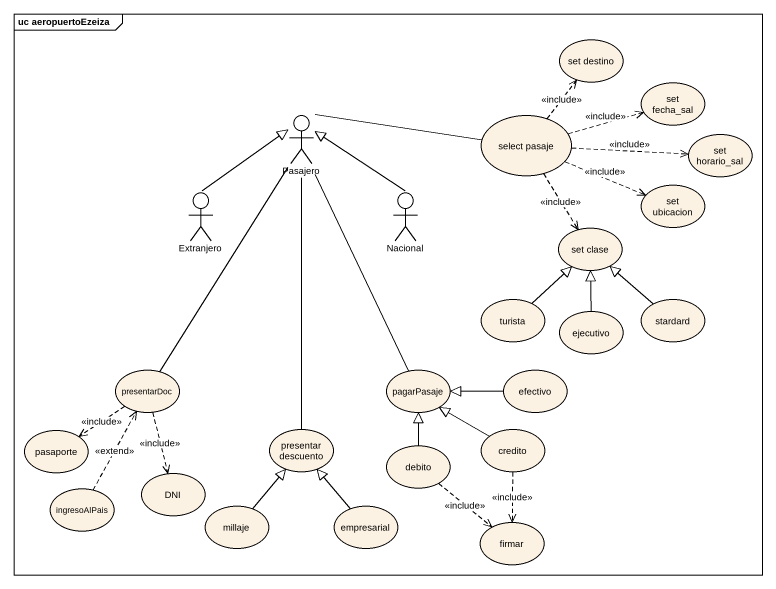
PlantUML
@startuml
mainframe uc aeropuertoEzeiza
usecase "set destino" as set_destino
usecase "set fecha_sal" as set_fecha_sal
actor Pasajero
usecase "select pasaje" as select_pasaje
usecase "set horario_sal" as set_horario_sal
actor Extranjero
actor Nacional
usecase "set ubicacion" as set_ubicacion
usecase "set clase" as set_clase
usecase turista
usecase ejecutivo
usecase stardard
usecase presentarDoc
usecase pagarPasaje
usecase efectivo
usecase pasaporte
usecase "presentar descuento" as presentar_descuento
usecase debito
usecase credito
usecase DNI
usecase ingresoAlPais
usecase millaje
usecase empresarial
usecase firmar
Pasajero -right- select_pasaje
Pasajero -- presentarDoc
Pasajero -- pagarPasaje
Pasajero -- presentar_descuento
select_pasaje .up.> set_destino : <<include>>
select_pasaje .right.> set_fecha_sal : <<include>>
select_pasaje .right.> set_horario_sal : <<include>>
select_pasaje .right.> set_ubicacion : <<include>>
select_pasaje ..> set_clase : <<include>>
Extranjero -up-|> Pasajero
Nacional -up-|> Pasajero
turista -up-|> set_clase
ejecutivo -up-|> set_clase
stardard -up-|> set_clase
presentarDoc ..> pasaporte : <<include>>
presentarDoc ..> DNI : <<include>>
efectivo -left-|> pagarPasaje
debito -up-|> pagarPasaje
debito ..> firmar : <<include>>
credito -up-|> pagarPasaje
credito ..> firmar : <<include>>
ingresoAlPais .up.> presentarDoc : <<extend>>
millaje -up-|> presentar_descuento
empresarial -up-|> presentar_descuento
@enduml
